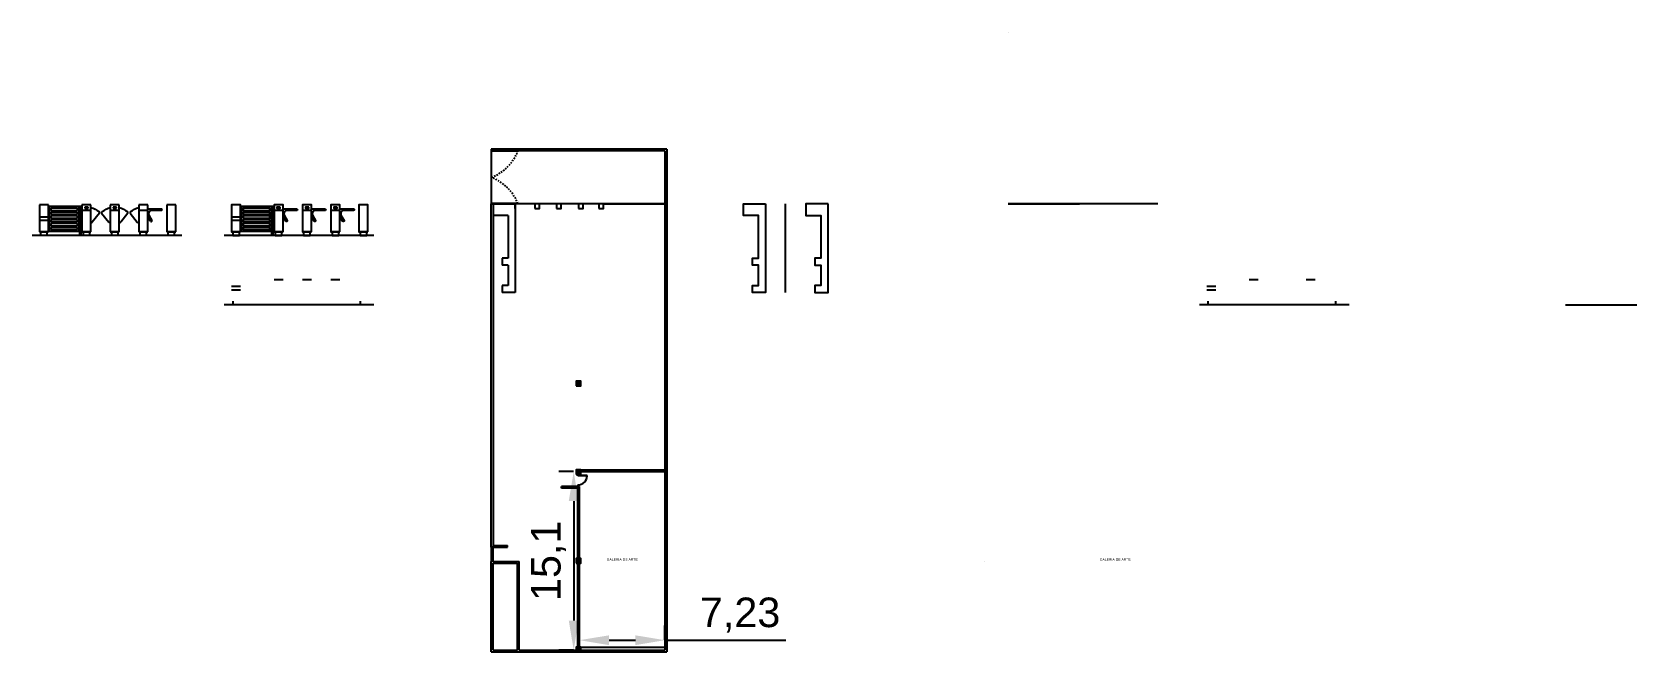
# Model space of a CAD drawing. Header units: millimetres. Extents: x 3349 to 3485, y 1815 to 1868.
import ezdxf

# ---------------------------------------------------------------- set-up
doc = ezdxf.new("R2010")
doc.units = ezdxf.units.MM
doc.linetypes.add('HIDDEN2', pattern=[4.7625, 3.175, -1.5875])
for name, color, linetype in [('Bancada', 11, 'Continuous'), ('controllo', 251, 'Continuous'), ('Parede', 5, 'Continuous'), ('Pilar', 7, 'Continuous'), ('Porta', 2, 'Continuous'), ('Texto', 6, 'Continuous')]:
    doc.layers.add(name, color=color, linetype=linetype)
doc.styles.add('Arial', font='arial.ttf', dxfattribs={"height": 0.15})
doc.styles.get("Standard").update_dxf_attribs({"font": 'arial.ttf'})
doc.dimstyles.new('ISO-25', dxfattribs={"dimtxt": 2.5, "dimasz": 2.5, "dimexe": 1.25, "dimexo": 0.625, "dimtad": 1, "dimtxsty": 'Standard', "dimcen": 2.5, "dimadec": 0, "dimazin": 0, "dimtfac": 1, "dimtmove": 0, "dimatfit": 3, "dimfxl": 1, "dimarcsym": 0})
pattern_1 = [(45, (708.6792, 517.26121), (-0.067351921, 0.067351921), []), (45, (708.7241, 517.26121), (-0.067351921, 0.067351921), [])]

# ---------------------------------------------------------------- blocks, each defined once
blk = doc.blocks.new('*D4')
at = {"layer": 'Defpoints', "color": 0, "transparency": 16777216}
for p in [(3395.55, 1830.39), (3394.94, 1815.29), (3395.55, 1815.29)]:
    blk.add_point(p, dxfattribs=at)
at = {"layer": 'Parede', "color": 0, "lineweight": -2, "transparency": 16777216}
for p, q in [((3394.93, 1830.39), (3393.69, 1830.39)), ((3394.94, 1827.89), (3394.94, 1817.79)), ((3394.92, 1815.29), (3393.69, 1815.29))]:
    blk.add_line(p, q, dxfattribs=at)
at = {"layer": 'Parede', "color": 0, "transparency": 16777216}
for points in [[(3394.52, 1827.89), (3395.35, 1827.89), (3394.94, 1830.39)], [(3394.52, 1817.79), (3395.35, 1817.79), (3394.94, 1815.29)]]:
    blk.add_solid(points, dxfattribs=at)
at = {"layer": 'Parede', "color": 0, "transparency": 16777216, "insert": (3392.81, 1822.84), "char_height": 2.5, "attachment_point": 5, "rotation": 90}
blk.add_mtext('15,1', dxfattribs=at)
blk = doc.blocks.new('*D5')
at = {"layer": 'Defpoints', "color": 0, "transparency": 16777216}
for p in [(3402.65, 1816.13), (3395.43, 1815.54), (3402.65, 1815.54)]:
    blk.add_point(p, dxfattribs=at)
at = {"layer": 'Parede', "color": 0, "lineweight": -2, "transparency": 16777216}
for p, q in [((3395.43, 1816.16), (3395.43, 1817.38)), ((3402.65, 1816.16), (3402.65, 1817.38)), ((3397.93, 1816.13), (3400.15, 1816.13)), ((3402.65, 1816.13), (3412.88, 1816.13))]:
    blk.add_line(p, q, dxfattribs=at)
at = {"layer": 'Parede', "color": 0, "transparency": 16777216}
for points in [[(3397.93, 1816.54), (3397.93, 1815.71), (3395.43, 1816.13)], [(3400.15, 1816.54), (3400.15, 1815.71), (3402.65, 1816.13)]]:
    blk.add_solid(points, dxfattribs=at)
at = {"layer": 'Parede', "color": 0, "transparency": 16777216, "insert": (3409.01, 1818.25), "char_height": 2.5, "attachment_point": 5}
blk.add_mtext('7,23', dxfattribs=at)

msp = doc.modelspace()

# ---------------------------------------------------------------- hatches: boundary and pattern name
at = {"layer": 'Pilar', "linetype": 'HIDDEN2'}
h = msp.add_hatch(dxfattribs=at)
h.set_pattern_fill('ANSI32', color=256, scale=0.01)
h.set_pattern_definition(pattern_1)
h.paths.add_polyline_path([(3395.152, 1837.637), (3395.552, 1837.637), (3395.552, 1838.037), (3395.152, 1838.037)])
h = msp.add_hatch(dxfattribs=at)
h.set_pattern_fill('ANSI32', color=256, scale=0.01)
h.set_pattern_definition(pattern_1)
h.paths.add_polyline_path([(3395.152, 1830.137), (3395.552, 1830.137), (3395.552, 1830.537), (3395.152, 1830.537)])
h = msp.add_hatch(dxfattribs=at)
h.set_pattern_fill('ANSI32', color=256, scale=0.01)
h.set_pattern_definition(pattern_1)
h.paths.add_polyline_path([(3395.152, 1822.637), (3395.552, 1822.637), (3395.552, 1823.037), (3395.152, 1823.037)])
h = msp.add_hatch(dxfattribs=at)
h.set_pattern_fill('ANSI32', color=256, scale=0.01)
h.set_pattern_definition(pattern_1)
h.paths.add_polyline_path([(3395.152, 1815.137), (3395.552, 1815.137), (3395.552, 1815.537), (3395.152, 1815.537)])

# ---------------------------------------------------------------- linework, layer by layer
at = {"color": 1}
for p, q in [((3387.972, 1857.507), (3387.972, 1853.057)), ((3387.972, 1853.057), (3387.992, 1853.057))]:
    msp.add_line(p, q, dxfattribs=at)
at = {"layer": 'Bancada'}
for p, q in [((3388.122, 1853.037), (3388.122, 1852.037)), ((3390.002, 1853.037), (3388.122, 1853.037)), ((3390.002, 1853.037), (3390.002, 1845.537)), ((3389.402, 1852.037), (3388.122, 1852.037)), ((3389.402, 1852.037), (3389.402, 1848.437)), ((3389.402, 1852.037), (3389.402, 1848.437)), ((3389.402, 1848.437), (3388.902, 1848.437)), ((3388.902, 1848.437), (3388.902, 1847.837)), ((3389.402, 1847.837), (3388.902, 1847.837)), ((3389.402, 1847.837), (3389.402, 1846.137)), ((3389.402, 1847.837), (3389.402, 1846.137)), ((3389.402, 1846.137), (3388.902, 1846.137)), ((3388.902, 1846.137), (3388.902, 1845.537))]:
    msp.add_line(p, q, dxfattribs=at)
msp.add_lwpolyline([(3416.442, 1853.037), (3414.563, 1853.037), (3414.563, 1852.037), (3415.842, 1852.037), (3415.842, 1848.437), (3415.342, 1848.437), (3415.342, 1847.837), (3415.842, 1847.837), (3415.842, 1846.137), (3415.342, 1846.137), (3415.342, 1845.537), (3416.442, 1845.537), (3416.442, 1853.037)], dxfattribs=at)
at = {"layer": 'controllo', "linetype": 'Continuous'}
for p, q in [((3350.518, 1852.959), (3349.762, 1852.959)), ((3349.762, 1852.959), (3349.762, 1850.664)), ((3350.518, 1850.664), (3350.518, 1852.959)), ((3353.123, 1852.797), (3350.572, 1852.797)), ((3350.572, 1852.797), (3350.572, 1850.718)), ((3352.988, 1852.662), (3350.734, 1852.662)), ((3350.734, 1852.662), (3350.734, 1852.477)), ((3350.734, 1852.477), (3352.988, 1852.477)), ((3352.988, 1852.338), (3350.734, 1852.338)), ((3350.734, 1852.338), (3350.734, 1852.153)), ((3352.988, 1852.477), (3352.988, 1852.662)), ((3352.988, 1852.153), (3352.988, 1852.338)), ((3353.123, 1850.718), (3353.123, 1852.797)), ((3353.285, 1852.797), (3353.15, 1852.797)), ((3353.15, 1852.797), (3353.15, 1850.367)), ((3353.285, 1850.367), (3353.285, 1852.797)), ((3354.109, 1852.959), (3353.353, 1852.959)), ((3353.353, 1852.959), (3353.353, 1850.664)), ((3354.109, 1852.473), (3353.353, 1852.473)), ((3353.879, 1852.743), (3353.596, 1852.743)), ((3353.596, 1852.743), (3353.596, 1852.662)), ((3353.596, 1852.662), (3353.879, 1852.662)), ((3353.879, 1852.662), (3353.879, 1852.743)), ((3354.109, 1850.664), (3354.109, 1852.959)), ((3356.512, 1852.959), (3355.756, 1852.959)), ((3355.756, 1852.959), (3355.756, 1850.664)), ((3356.512, 1852.473), (3355.756, 1852.473)), ((3356.282, 1852.743), (3355.999, 1852.743)), ((3355.999, 1852.743), (3355.999, 1852.662)), ((3355.999, 1852.662), (3356.282, 1852.662)), ((3356.282, 1852.662), (3356.282, 1852.743)), ((3356.512, 1850.664), (3356.512, 1852.959)), ((3358.915, 1852.959), (3358.159, 1852.959)), ((3358.159, 1852.959), (3358.159, 1850.664)), ((3358.915, 1852.473), (3358.159, 1852.473)), ((3358.915, 1850.664), (3358.915, 1852.959)), ((3358.915, 1852.602), (3360.075, 1852.602)), ((3360.075, 1852.481), (3359.279, 1852.481)), ((3361.291, 1852.959), (3360.535, 1852.959)), ((3360.535, 1852.959), (3360.535, 1850.664)), ((3361.291, 1850.664), (3361.291, 1852.959)), ((3370.357, 1852.473), (3369.601, 1852.473)), ((3372.76, 1852.473), (3372.004, 1852.473)), ((3375.163, 1852.473), (3374.407, 1852.473)), ((3431.686, 1853.037), (3437.714, 1853.037)), ((3350.518, 1851.906), (3349.762, 1851.906)), ((3350.518, 1851.609), (3349.762, 1851.609)), ((3350.734, 1852.153), (3352.988, 1852.153)), ((3352.988, 1852.014), (3350.734, 1852.014)), ((3350.734, 1852.014), (3350.734, 1851.829)), ((3350.734, 1851.829), (3352.988, 1851.829)), ((3352.988, 1851.69), (3350.734, 1851.69)), ((3350.734, 1851.69), (3350.734, 1851.505)), ((3350.734, 1851.505), (3352.988, 1851.505)), ((3352.988, 1851.366), (3350.734, 1851.366)), ((3350.734, 1851.366), (3350.734, 1851.181)), ((3350.734, 1851.181), (3352.988, 1851.181)), ((3352.988, 1851.042), (3350.734, 1851.042)), ((3350.734, 1851.042), (3350.734, 1850.857)), ((3352.988, 1851.829), (3352.988, 1852.014)), ((3352.988, 1851.505), (3352.988, 1851.69)), ((3352.988, 1851.181), (3352.988, 1851.366)), ((3352.988, 1850.857), (3352.988, 1851.042)), ((3354.843, 1852.244), (3354.234, 1851.495)), ((3355.021, 1852.244), (3355.631, 1851.495)), ((3357.246, 1852.244), (3356.637, 1851.495)), ((3357.424, 1852.244), (3358.037, 1851.491)), ((3359.149, 1851.559), (3358.915, 1851.966)), ((3359.002, 1852.082), (3359.268, 1851.62)), ((3366.766, 1851.906), (3366.01, 1851.906)), ((3366.766, 1851.609), (3366.01, 1851.609)), ((3361.79, 1850.367), (3349.14, 1850.367)), ((3349.762, 1850.664), (3350.518, 1850.664)), ((3350.423, 1850.664), (3349.856, 1850.664)), ((3349.856, 1850.664), (3349.856, 1850.367)), ((3350.423, 1850.367), (3350.423, 1850.664)), ((3350.572, 1850.718), (3353.123, 1850.718)), ((3350.734, 1850.857), (3352.988, 1850.857)), ((3353.353, 1850.664), (3354.109, 1850.664)), ((3354.014, 1850.664), (3353.447, 1850.664)), ((3353.447, 1850.664), (3353.447, 1850.367)), ((3354.014, 1850.367), (3354.014, 1850.664)), ((3355.756, 1850.664), (3356.512, 1850.664)), ((3356.417, 1850.664), (3355.85, 1850.664)), ((3355.85, 1850.664), (3355.85, 1850.367)), ((3356.417, 1850.367), (3356.417, 1850.664)), ((3358.159, 1850.664), (3358.915, 1850.664)), ((3358.82, 1850.664), (3358.253, 1850.664)), ((3358.253, 1850.664), (3358.253, 1850.367)), ((3358.82, 1850.367), (3358.82, 1850.664)), ((3360.535, 1850.664), (3361.291, 1850.664)), ((3361.196, 1850.664), (3360.629, 1850.664)), ((3360.629, 1850.664), (3360.629, 1850.367)), ((3361.196, 1850.367), (3361.196, 1850.664)), ((3378.039, 1850.367), (3365.389, 1850.367)), ((3366.104, 1850.664), (3366.104, 1850.367)), ((3366.104, 1850.664), (3366.104, 1850.367)), ((3369.695, 1850.664), (3369.695, 1850.367)), ((3370.262, 1850.367), (3370.262, 1850.664)), ((3372.098, 1850.664), (3372.098, 1850.367)), ((3372.665, 1850.367), (3372.665, 1850.664)), ((3376.877, 1850.664), (3376.877, 1850.367)), ((3366.766, 1846.039), (3366.01, 1846.039)), ((3366.766, 1845.742), (3366.01, 1845.742)), ((3370.357, 1846.606), (3369.601, 1846.606)), ((3372.76, 1846.606), (3372.004, 1846.606)), ((3375.163, 1846.606), (3374.407, 1846.606)), ((3449.23, 1846.039), (3448.474, 1846.039)), ((3449.23, 1845.742), (3448.474, 1845.742)), ((3452.821, 1846.606), (3452.065, 1846.606)), ((3457.627, 1846.606), (3456.871, 1846.606)), ((3378.039, 1844.5), (3365.389, 1844.5)), ((3366.104, 1844.797), (3366.104, 1844.5)), ((3366.104, 1844.797), (3366.104, 1844.5)), ((3376.877, 1844.797), (3376.877, 1844.5)), ((3460.503, 1844.5), (3447.853, 1844.5)), ((3448.568, 1844.797), (3448.568, 1844.5)), ((3448.568, 1844.797), (3448.568, 1844.5)), ((3459.342, 1844.797), (3459.342, 1844.5)), ((3478.813, 1844.5), (3484.841, 1844.5))]:
    msp.add_line(p, q, dxfattribs=at)
at = {"layer": 'controllo', "linetype": 'Continuous', "extrusion": (0, -1, 6.12323e-17)}
for p, q in [((3431.97, 1853.037, 0.149), (3431.97, 1853.037)), ((3432.827, 1853.037, 1.053), (3433.205, 1853.037, 1.053)), ((3435.23, 1853.037, 1.053), (3435.608, 1853.037, 1.053)), ((3437.026, 1853.037, 0.621), (3437.404, 1853.037, 0.621)), ((3437.026, 1853.037, 0.77), (3437.404, 1853.037, 0.77)), ((3437.356, 1853.037, 0.149), (3437.356, 1853.037)), ((3437.356, 1853.037, 0.149), (3437.356, 1853.037)), ((3479.097, 1844.5, 0.149), (3479.097, 1844.5)), ((3479.954, 1844.5, 1.053), (3480.332, 1844.5, 1.053)), ((3482.357, 1844.5, 1.053), (3482.735, 1844.5, 1.053)), ((3484.153, 1844.5, 0.621), (3484.531, 1844.5, 0.621)), ((3484.153, 1844.5, 0.77), (3484.531, 1844.5, 0.77)), ((3484.484, 1844.5, 0.149), (3484.484, 1844.5)), ((3484.484, 1844.5, 0.149), (3484.484, 1844.5))]:
    msp.add_line(p, q, dxfattribs=at)
at = {"layer": 'controllo', "linetype": 'Continuous'}
for points in [[(3366.766, 1850.664), (3366.766, 1852.959), (3366.01, 1852.959), (3366.01, 1850.664)], [(3366.82, 1850.718), (3369.371, 1850.718), (3369.371, 1852.797), (3366.82, 1852.797)], [(3369.236, 1852.662), (3366.982, 1852.662), (3366.982, 1852.477), (3369.236, 1852.477)], [(3369.236, 1852.338), (3366.982, 1852.338), (3366.982, 1852.153), (3369.236, 1852.153)], [(3370.357, 1850.664), (3370.357, 1852.959), (3369.601, 1852.959), (3369.601, 1850.664)], [(3370.127, 1852.743), (3369.844, 1852.743), (3369.844, 1852.662), (3370.127, 1852.662)], [(3372.76, 1850.664), (3372.76, 1852.959), (3372.004, 1852.959), (3372.004, 1850.664)], [(3372.53, 1852.743), (3372.247, 1852.743), (3372.247, 1852.662), (3372.53, 1852.662)], [(3375.163, 1850.664), (3375.163, 1852.959), (3374.407, 1852.959), (3374.407, 1850.664)], [(3374.933, 1852.743), (3374.65, 1852.743), (3374.65, 1852.662), (3374.933, 1852.662)], [(3377.539, 1850.664), (3377.539, 1852.959), (3376.783, 1852.959), (3376.783, 1850.664)], [(3366.982, 1851.829), (3369.236, 1851.829), (3369.236, 1852.014), (3366.982, 1852.014)], [(3369.236, 1851.69), (3366.982, 1851.69), (3366.982, 1851.505), (3369.236, 1851.505)], [(3369.236, 1851.366), (3366.982, 1851.366), (3366.982, 1851.181), (3369.236, 1851.181)], [(3369.236, 1851.042), (3366.982, 1851.042), (3366.982, 1850.857), (3369.236, 1850.857)], [(3366.671, 1850.664), (3366.104, 1850.664), (3366.104, 1850.367), (3366.671, 1850.367)], [(3370.262, 1850.664), (3369.695, 1850.664), (3369.695, 1850.367), (3370.262, 1850.367)], [(3372.665, 1850.664), (3372.098, 1850.664), (3372.098, 1850.367), (3372.665, 1850.367)], [(3375.068, 1850.664), (3374.501, 1850.664), (3374.501, 1850.367), (3375.068, 1850.367)], [(3377.444, 1850.664), (3376.877, 1850.664), (3376.877, 1850.367), (3377.444, 1850.367)]]:
    msp.add_lwpolyline(points, close=True, dxfattribs=at)
msp.add_lwpolyline([(3369.533, 1850.367), (3369.533, 1852.797), (3369.398, 1852.797), (3369.398, 1850.367)], dxfattribs=at)
for points in [[(3371.517, 1852.602, -1), (3371.517, 1852.481), (3370.721, 1852.481, 0.5127455), (3370.443, 1852.082), (3370.71, 1851.62, -0.9486268), (3370.591, 1851.559), (3370.357, 1851.966), (3370.357, 1852.602)], [(3373.92, 1852.602, -1), (3373.92, 1852.481), (3373.124, 1852.481, 0.5127455), (3372.847, 1852.082), (3373.113, 1851.62, -0.9486268), (3372.994, 1851.559), (3372.76, 1851.966), (3372.76, 1852.602)], [(3376.323, 1852.602, -1), (3376.323, 1852.481), (3375.527, 1852.481, 0.5127455), (3375.25, 1852.082), (3375.516, 1851.62, -0.9486268), (3375.397, 1851.559), (3375.163, 1851.966), (3375.163, 1852.602)]]:
    msp.add_lwpolyline(points, format="xyb", close=True, dxfattribs=at)
for centre, radius, start, end in [((3354.743, 1852.284), 0.108, 338.00708, 55.71323), ((3355.121, 1852.284), 0.108, 124.28677, 201.99292), ((3357.146, 1852.284), 0.108, 338.00708, 55.71323), ((3357.524, 1852.284), 0.108, 124.28677, 201.99292), ((3359.284, 1852.181), 0.299, 90.85433, 199.43944), ((3360.075, 1852.541), 0.0605, 270, 90), ((3354.165, 1851.548), 0.087, 230.01022, 322.79068), ((3355.7, 1851.548), 0.087, 217.20932, 309.98978), ((3356.568, 1851.548), 0.087, 230.01022, 322.79068), ((3358.103, 1851.548), 0.087, 221.10159, 309.98978), ((3359.207, 1851.593), 0.0668, 210.11974, 24.07899)]:
    msp.add_arc(centre, radius, start, end, dxfattribs=at)
at = {"layer": 'controllo', "color": 7, "linetype": 'Continuous', "extrusion": (0, 0, -1)}
for centre, major_axis, start_param, end_param in [((3353.177, 1850.127), (-2.693, 0.978), 1.5662258, 1.840303), ((3356.687, 1850.127), (2.693, 0.978), 4.4428823, 4.7169595), ((3355.58, 1850.127), (-2.693, 0.978), 1.5662258, 1.840303), ((3359.09, 1850.127), (2.693, 0.978), 4.4428823, 4.7169595)]:
    msp.add_ellipse(centre, major_axis=major_axis, ratio=0.9655054, start_param=start_param, end_param=end_param, dxfattribs=at)
at = {"layer": 'Parede'}
for p, q in [((3431.686, 1867.557, 0.4), (3431.686, 1867.557, 1.8)), ((3402.802, 1857.657), (3387.972, 1857.657)), ((3387.972, 1857.657), (3387.972, 1857.507)), ((3402.652, 1857.507), (3387.972, 1857.507)), ((3402.652, 1857.507), (3402.652, 1815.287)), ((3402.802, 1857.657), (3402.802, 1815.137)), ((3387.972, 1823.997), (3387.972, 1853.037)), ((3388.122, 1853.037), (3390.002, 1853.037)), ((3390.002, 1852.637), (3390.002, 1853.037)), ((3390.002, 1853.037), (3390.002, 1845.537)), ((3402.652, 1853.037), (3390.002, 1853.037)), ((3397.457, 1853.037), (3402.652, 1853.037)), ((3409.285, 1853.037), (3411.164, 1853.037)), ((3411.164, 1853.037), (3411.164, 1845.537)), ((3412.814, 1853.037), (3412.814, 1845.537)), ((3444.336, 1853.037), (3431.686, 1853.037)), ((3390.002, 1845.537), (3388.902, 1845.537)), ((3411.164, 1845.537), (3410.064, 1845.537)), ((3395.552, 1830.537), (3402.652, 1830.537)), ((3395.552, 1830.387), (3402.652, 1830.387)), ((3395.277, 1823.037), (3395.277, 1829.137)), ((3395.427, 1823.037), (3395.427, 1829.137)), ((3387.972, 1823.997), (3387.972, 1822.787)), ((3388.122, 1823.997), (3387.972, 1823.997)), ((3388.122, 1822.787), (3388.122, 1823.997)), ((3387.972, 1815.137), (3387.972, 1822.787)), ((3387.972, 1822.787), (3387.972, 1822.787)), ((3388.122, 1822.787), (3387.972, 1822.787)), ((3388.122, 1822.787), (3390.327, 1822.787)), ((3388.122, 1815.288), (3388.122, 1822.637)), ((3388.122, 1822.637), (3390.177, 1822.637)), ((3390.176, 1815.288), (3390.177, 1822.637)), ((3390.327, 1815.288), (3390.327, 1822.787)), ((3395.277, 1815.537), (3395.277, 1822.637)), ((3395.427, 1815.537), (3395.427, 1822.637)), ((3429.657, 1822.787), (3429.657, 1822.787)), ((3387.972, 1815.137), (3402.802, 1815.137)), ((3388.122, 1815.288), (3390.176, 1815.288)), ((3390.327, 1815.288), (3395.152, 1815.288)), ((3395.547, 1815.288), (3402.652, 1815.287)), ((3395.552, 1815.537), (3402.652, 1815.537))]:
    msp.add_line(p, q, dxfattribs=at)
at = {"layer": 'Parede', "color": 1}
for p, q in [((3393.897, 1828.987), (3393.897, 1829.137)), ((3395.277, 1829.137), (3393.897, 1829.137)), ((3395.277, 1828.987), (3393.897, 1828.987)), ((3388.122, 1824.147), (3389.352, 1824.147)), ((3388.122, 1823.997), (3389.352, 1823.997)), ((3389.352, 1823.997), (3389.352, 1824.147))]:
    msp.add_line(p, q, dxfattribs=at)
at = {"layer": 'Parede'}
for points in [[(3388.122, 1853.037), (3388.122, 1824.147), (3388.122, 1823.997)], [(3395.277, 1829.137), (3395.427, 1829.137)]]:
    msp.add_lwpolyline(points, dxfattribs=at)
for points in [[(3391.646, 1852.637), (3392.046, 1852.637), (3392.046, 1853.037), (3391.646, 1853.037)], [(3393.49, 1852.637), (3393.89, 1852.637), (3393.89, 1853.037), (3393.49, 1853.037)], [(3395.335, 1852.637), (3395.735, 1852.637), (3395.735, 1853.037), (3395.335, 1853.037)], [(3397.057, 1852.637), (3397.457, 1852.637), (3397.457, 1853.037), (3397.057, 1853.037)], [(3411.164, 1853.037), (3411.164, 1845.537), (3410.064, 1845.537), (3410.064, 1846.137), (3410.564, 1846.137), (3410.564, 1847.837), (3410.064, 1847.837), (3410.064, 1848.437), (3410.564, 1848.437), (3410.564, 1852.037), (3409.285, 1852.037), (3409.285, 1853.037)], [(3395.152, 1837.637), (3395.552, 1837.637), (3395.552, 1838.037), (3395.152, 1838.037)], [(3395.152, 1830.137), (3395.552, 1830.137), (3395.552, 1830.537), (3395.152, 1830.537)], [(3395.152, 1822.637), (3395.552, 1822.637), (3395.552, 1823.037), (3395.152, 1823.037)], [(3395.152, 1815.137), (3395.552, 1815.137), (3395.552, 1815.537), (3395.152, 1815.537)]]:
    msp.add_lwpolyline(points, close=True, dxfattribs=at)
at = {"layer": 'Porta'}
for p, q in [((3387.992, 1857.487), (3387.992, 1857.507)), ((3390.227, 1857.487), (3387.992, 1857.487)), ((3390.227, 1857.507), (3390.227, 1857.487)), ((3390.227, 1853.057), (3387.992, 1853.057)), ((3387.992, 1853.057), (3387.992, 1853.037)), ((3387.992, 1853.037), (3388.55, 1853.037)), ((3390.227, 1853.037), (3390.227, 1853.057)), ((3395.277, 1830.137), (3395.277, 1830.034)), ((3396.077, 1830.064), (3395.277, 1830.064)), ((3396.077, 1830.034), (3395.277, 1830.034)), ((3395.277, 1829.264), (3395.277, 1829.137)), ((3395.307, 1830.137), (3395.307, 1830.064)), ((3395.307, 1829.264), (3395.307, 1829.137)), ((3396.077, 1830.034), (3396.077, 1830.064)), ((3402.832, 1826.587), (3402.812, 1826.587))]:
    msp.add_line(p, q, dxfattribs=at)
at = {"layer": 'Porta', "color": 252, "linetype": 'HIDDEN2', "ltscale": 0.04}
for centre, start, end in [((3386.521, 1858.991), 291.57414, 337.91084), ((3386.521, 1851.553), 22.08916, 68.42586)]:
    msp.add_arc(centre, 3.999, start, end, dxfattribs=at)
at = {"layer": 'Porta'}
msp.add_arc((3395.306, 1830.034), 0.771, 267.81062, 0, dxfattribs=at)

# ---------------------------------------------------------------- texts
at = {"layer": 'Texto', "style": 'Arial'}
msp.add_text('GALERIA DE ARTE', height=0.21, dxfattribs=at).set_placement((3439.414, 1822.845))
at = {"layer": 'Texto', "insert": (3399.042, 1823.058), "char_height": 0.21, "width": 5.06675, "attachment_point": 2, "style": 'Arial'}
msp.add_mtext('GALERIA DE ARTE', dxfattribs=at)

# ---------------------------------------------------------------- dimensions: what is measured, and where the dimension line sits
at = {"layer": 'Parede'}
dim = msp.add_linear_dim(base=(3394.936, 1815.288), p1=(3395.552, 1830.387), p2=(3395.549, 1815.288), angle=90, dimstyle='ISO-25', dxfattribs=at)
dim.commit()
dim.dimension.update_dxf_attribs({"geometry": '*D4', "text_midpoint": (3392.809, 1822.837)})
dim = msp.add_linear_dim(base=(3402.65161, 1816.12528), p1=(3395.42659, 1815.53678), p2=(3402.65161, 1815.53678), dimstyle='ISO-25', dxfattribs=at)
dim.commit()
dim.dimension.update_dxf_attribs({"geometry": '*D5', "text_midpoint": (3409.01331, 1818.25267)})

doc.saveas('drawing.dxf')
